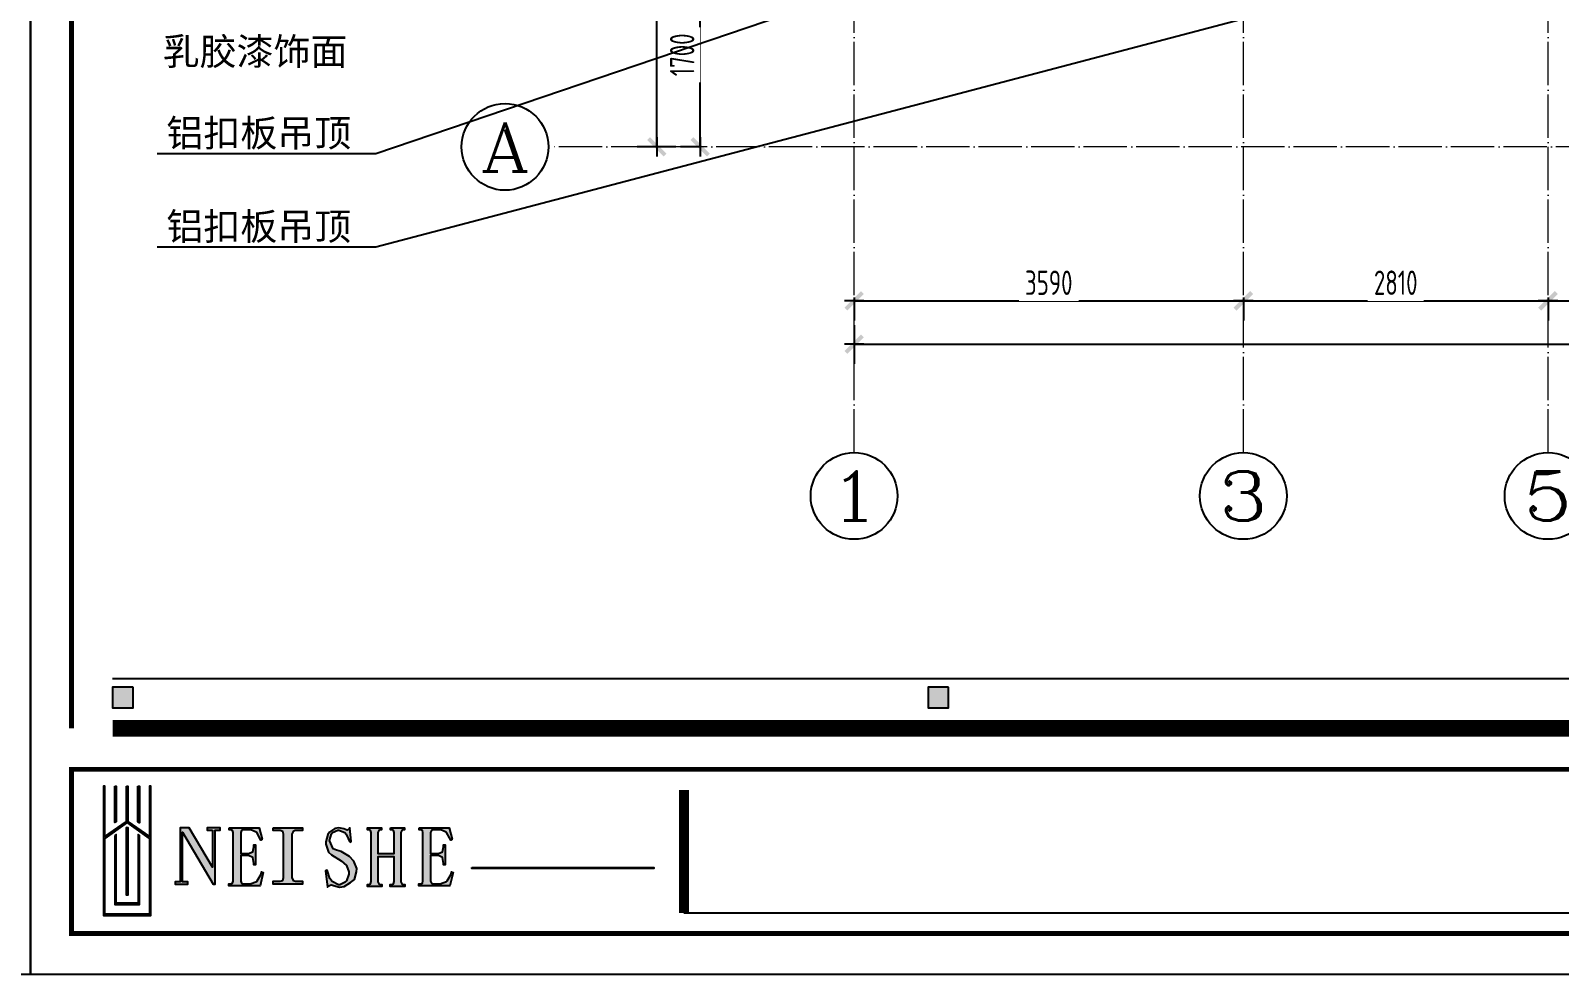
# Model space of a CAD drawing. Header units: inches. Extents: x -50945 to 250244, y -404780 to 18493.
# Drawn here: x 154891 to 168992, y -292400 to -283694 of the extents above; entities that cross this region are included whole.
import ezdxf
from ezdxf.enums import TextEntityAlignment as Align

# ---------------------------------------------------------------- set-up
doc = ezdxf.new("R2010")
doc.units = ezdxf.units.IN
doc.header["$MEASUREMENT"] = 0
doc.linetypes.add('DOTE', pattern=[2.42, 2, -0.2, 0.02, -0.2])
for name, color, linetype in [('15开关布置图-YJ', 2, 'Continuous'), ('AXIS', 1, 'Continuous'), ('AXIS_TEXT', 7, 'Continuous'), ('A图框', 7, 'Continuous'), ('D-ARCHI', 250, 'Continuous'), ('外标注', 50, 'Continuous')]:
    doc.layers.add(name, color=color, linetype=linetype)
doc.layers.add('天棚材质标注', color=2, linetype='Continuous', lineweight=5)
doc.styles.add('_TCH_AXIS', font='COMPLEX', dxfattribs={"bigfont": 'GBCBIG'})
doc.styles.add('COMPLEX', font='COMPLEX')
doc.styles.add('HBA-DIMT', font='ARCHS.SHX', dxfattribs={"width": 0.8})
doc.styles.get("Standard").update_dxf_attribs({"font": 'Arial.ttf'})
doc.dimstyles.new('HBA_40', dxfattribs={"dimscale": 50, "dimtxt": 2.5, "dimasz": 0.1, "dimexe": 2, "dimexo": 2.5, "dimgap": 0.6, "dimtad": 1, "dimdec": 0, "dimrnd": 5, "dimzin": 0, "dimtxsty": 'HBA-DIMT', "dimblk": 'HBA_DIMENSION_TICK', "dimblk1": 'HBA_DIMENSION_TICK', "dimblk2": 'HBA_DIMENSION_TICK', "dimcen": 0.125, "dimclrd": 44, "dimclre": 44, "dimclrt": 2, "dimadec": 0, "dimazin": 0, "dimtfac": 1, "dimtdec": 0, "dimtix": 1, "dimtmove": 1, "dimatfit": 3, "dimldrblk": 'HBA_Leader_Dot', "dimfxl": 0, "dimtvp": 1, "dimtfill": 1, "dimtolj": 1, "dimtzin": 0, "dimarcsym": 0})

# ---------------------------------------------------------------- blocks, each defined once
blk = doc.blocks.new('gegwe')
h = blk.add_hatch(color=9)
h.paths.add_polyline_path([(189652, -49616), (189652, -49028), (189629, -49028), (189629, -49617), (189269, -49867), (189269, -49028), (189267, -49028), (189246, -49028), (189246, -51182), (190039, -51182), (190039, -49027), (190014, -49027), (190014, -49865), (190014, -49868)])
h.paths.add_polyline_path([(190014, -49898), (190014, -51161), (189269, -51161), (189269, -49898), (189642, -49636)], flags=16)
h.paths.add_polyline_path([(189641, -49706), (189653, -49716), (189653, -50844), (189629, -50844), (189629, -49716)], flags=0)
h.paths.add_polyline_path([(189825, -49834), (189847, -49852), (189847, -51000), (189439, -51000), (189439, -49849), (189461, -49834), (189461, -50979), (189825, -50979)], flags=0)
h.paths.add_polyline_path([(189439, -49636), (189459, -49620), (189459, -49028), (189439, -49028)], flags=17)
h.paths.add_polyline_path([(189822, -49620), (189847, -49637), (189847, -49027), (189822, -49027)])
at = {"color": 9}
for points in [[(189267, -49028), (189246, -49028), (189246, -51182), (190039, -51182), (190039, -49027), (190014, -49027), (190014, -49865), (190014, -49868)], [(189269, -49867), (189269, -49028), (189267, -49028)], [(189269, -49867), (189629, -49617), (189629, -49028)], [(189439, -49028), (189459, -49028), (189459, -49620), (189439, -49636), (189439, -49028)], [(189629, -49028), (189650, -49028), (189652, -49028), (189652, -49616), (190014, -49868)], [(190014, -49898), (189642, -49636), (189269, -49898)], [(190014, -49898), (190014, -51161), (189269, -51161), (189269, -49898)], [(189439, -49849), (189439, -51000), (189847, -51000), (189847, -49852), (189825, -49834), (189825, -50979), (189461, -50979), (189461, -49834), (189461, -49834), (189439, -49849)], [(189641, -49706), (189653, -49716), (189653, -50844), (189629, -50844), (189629, -49716), (189641, -49706)]]:
    blk.add_lwpolyline(points, dxfattribs=at)
blk.add_lwpolyline([(189822, -49027), (189842, -49027), (189847, -49027), (189847, -49637), (189822, -49620), (189822, -49027)], close=True, dxfattribs=at)
blk = doc.blocks.new('gegeg')
at = {"layer": 'A图框'}
h = blk.add_hatch(color=256, dxfattribs=at)
h.dxf.hatch_style = 1
h.paths.add_polyline_path([(133887, -57733), (134062, -57733), (134062, -57558), (133887, -57558)])
h = blk.add_hatch(color=256, dxfattribs=at)
h.dxf.hatch_style = 1
h.paths.add_polyline_path([(140844, -57733), (141019, -57733), (141019, -57558), (140844, -57558)])
for points in [[(134739, -58777), (134739, -59093), (134540, -58756), (134463, -58756), (134463, -59217), (134420, -59217), (134420, -59237), (134529, -59237), (134529, -59217), (134483, -59217), (134483, -58794), (134745, -59237), (134761, -59237), (134761, -58777), (134804, -58777), (134804, -58756), (134693, -58756), (134693, -58777)], [(134914, -59212), (134909, -59229), (134893, -59235), (134879, -59235), (134879, -59253), (135145, -59253), (135170, -59139), (135158, -59133), (135153, -59151), (135121, -59209), (135116, -59214), (135061, -59235), (135000, -59235), (134986, -59229), (134980, -59212), (134980, -58994), (135047, -58994), (135082, -59011), (135091, -59061), (135091, -59073), (135105, -59073), (135105, -58901), (135091, -58901), (135091, -58919), (135082, -58962), (135047, -58977), (134980, -58977), (134980, -58796), (134986, -58779), (135000, -58774), (135065, -58773), (135114, -58794), (135151, -58861), (135163, -58855), (135137, -58756), (134881, -58756), (134881, -58773), (134893, -58773), (134909, -58779), (134914, -58797)], [(135417, -58811), (135426, -58787), (135445, -58779), (135506, -58779), (135506, -58756), (135256, -58756), (135256, -58779), (135317, -58779), (135338, -58787), (135344, -58810), (135344, -59182), (135339, -59205), (135316, -59213), (135256, -59213), (135256, -59237), (135506, -59237), (135506, -59213), (135446, -59213), (135427, -59206), (135417, -59182)], [(135837, -59038), (135882, -59078), (135903, -59132), (135902, -59152), (135881, -59208), (135872, -59220), (135825, -59243), (135813, -59242), (135761, -59214), (135741, -59189), (135716, -59118), (135702, -59123), (135721, -59263), (135737, -59248), (135751, -59243), (135823, -59263), (135863, -59257), (135916, -59223), (135949, -59199), (135968, -59131), (135971, -59105), (135945, -59040), (135909, -59002), (135837, -58960), (135798, -58947), (135768, -58935), (135738, -58864), (135753, -58809), (135762, -58797), (135809, -58778), (135816, -58777), (135869, -58797), (135880, -58811), (135910, -58880), (135922, -58873), (135912, -58756), (135903, -58771), (135889, -58777), (135860, -58765), (135816, -58756), (135782, -58762), (135736, -58794), (135724, -58813), (135707, -58877), (135707, -58896), (135730, -58964), (135755, -58986)], [(136289, -59003), (136289, -59216), (136284, -59234), (136268, -59240), (136256, -59240), (136256, -59258), (136379, -59258), (136379, -59240), (136367, -59240), (136353, -59234), (136346, -59218), (136346, -58797), (136353, -58780), (136367, -58774), (136377, -58774), (136377, -58756), (136258, -58756), (136258, -58774), (136268, -58774), (136284, -58780), (136289, -58797), (136289, -58975), (136150, -58975), (136150, -58797), (136157, -58780), (136172, -58774), (136180, -58774), (136180, -58756), (136062, -58756), (136062, -58774), (136072, -58774), (136088, -58780), (136093, -58797), (136093, -59216), (136088, -59234), (136072, -59240), (136060, -59240), (136060, -59258), (136183, -59258), (136183, -59240), (136171, -59240), (136157, -59235), (136150, -59217), (136150, -59003)], [(136534, -59212), (136530, -59229), (136514, -59235), (136499, -59235), (136499, -59253), (136765, -59253), (136791, -59139), (136779, -59133), (136774, -59151), (136742, -59209), (136736, -59214), (136681, -59235), (136621, -59235), (136607, -59229), (136600, -59212), (136600, -58994), (136667, -58994), (136702, -59011), (136711, -59061), (136711, -59073), (136725, -59073), (136725, -58901), (136711, -58901), (136711, -58919), (136702, -58962), (136668, -58977), (136600, -58977), (136600, -58796), (136606, -58779), (136620, -58774), (136686, -58773), (136734, -58794), (136771, -58861), (136783, -58855), (136758, -58756), (136502, -58756), (136502, -58773), (136513, -58773), (136530, -58779), (136534, -58797)], [(138503, -59104), (138503, -59096), (136951, -59096), (136951, -59104)]]:
    blk.add_hatch(color=256, dxfattribs=at).paths.add_polyline_path(points)
for p, q in [((133887, -57482), (161887, -57482)), ((138761, -59483), (146834, -59483))]:
    blk.add_line(p, q, dxfattribs=at)
for points in [[(162587, -39218), (162587, -60008), (133187, -60008), (133187, -39218)], [(134062, -57558), (133887, -57558), (133887, -57733), (134062, -57733)], [(141019, -57558), (140844, -57558), (140844, -57733), (141019, -57733)], [(134739, -58777), (134739, -59093), (134540, -58756), (134463, -58756), (134463, -59217), (134420, -59217), (134420, -59237), (134529, -59237), (134529, -59217), (134483, -59217), (134483, -58794), (134745, -59237), (134761, -59237), (134761, -58777), (134804, -58777), (134804, -58756), (134693, -58756), (134693, -58777), (134739, -58777)], [(135256, -58756), (135506, -58756), (135506, -58779), (135445, -58779), (135426, -58787), (135417, -58811), (135417, -59182), (135427, -59206), (135446, -59213), (135506, -59213), (135506, -59237), (135256, -59237), (135256, -59213), (135316, -59213), (135339, -59205), (135344, -59182), (135344, -58810), (135338, -58787), (135317, -58779), (135256, -58779), (135256, -58756)], [(136951, -59096), (138503, -59096), (138503, -59104), (136951, -59104)]]:
    blk.add_lwpolyline(points, close=True, dxfattribs=at)
for points, const_width in [([(133537, -57908), (133537, -42755)], 42), ([(161887, -57908), (133887, -57908)], 140), ([(138761, -58433), (138761, -59483)], 84)]:
    blk.add_lwpolyline(points, dxfattribs=dict(at, const_width=const_width))
at = {"layer": 'A图框', "const_width": 42}
blk.add_lwpolyline([(133537, -58258), (162237, -58258), (162237, -59658), (133537, -59658)], close=True, dxfattribs=at)
at = {"layer": 'A图框'}
for points in [[(134882, -58756), (135137, -58756), (135163, -58855), (135151, -58861), (135116, -58798), (135112, -58793), (135065, -58773), (135000, -58774), (134986, -58779), (134980, -58796), (134980, -58977), (135047, -58977), (135082, -58962), (135091, -58919), (135091, -58901), (135105, -58901), (135105, -59073), (135091, -59073), (135091, -59061), (135082, -59011), (135047, -58994), (134980, -58994), (134980, -59212), (134986, -59229), (135000, -59235), (135061, -59235), (135116, -59214), (135121, -59209), (135153, -59151), (135158, -59133), (135170, -59139), (135145, -59253), (134879, -59253), (134879, -59235), (134893, -59235), (134909, -59229), (134914, -59212), (134914, -58797), (134909, -58779), (134893, -58773), (134881, -58773), (134881, -58756)], [(135910, -58880), (135922, -58873), (135912, -58756), (135903, -58771), (135889, -58777), (135860, -58765), (135816, -58756), (135782, -58762), (135736, -58794), (135724, -58813), (135707, -58877), (135707, -58896), (135730, -58964), (135755, -58986), (135837, -59038), (135882, -59078), (135903, -59132), (135902, -59152), (135881, -59208), (135872, -59220), (135825, -59243), (135813, -59242), (135761, -59214), (135741, -59189), (135716, -59118), (135702, -59123), (135721, -59263), (135737, -59248), (135751, -59243), (135823, -59263), (135863, -59257), (135916, -59223), (135949, -59199), (135968, -59131), (135971, -59105), (135945, -59040), (135909, -59002), (135837, -58960), (135798, -58947), (135768, -58935), (135738, -58864), (135753, -58809), (135762, -58797), (135809, -58778), (135816, -58777), (135869, -58797), (135880, -58811), (135910, -58880)], [(136258, -58756), (136377, -58756), (136377, -58774), (136367, -58774), (136353, -58780), (136346, -58797), (136346, -59218), (136353, -59234), (136367, -59240), (136379, -59240), (136379, -59258), (136256, -59258), (136256, -59240), (136268, -59240), (136284, -59234), (136289, -59216), (136289, -59003), (136150, -59003), (136150, -59217), (136157, -59235), (136171, -59240), (136183, -59240), (136183, -59258), (136060, -59258), (136060, -59240), (136072, -59240), (136088, -59234), (136093, -59216), (136093, -58797), (136088, -58780), (136072, -58774), (136062, -58774), (136062, -58756), (136180, -58756), (136180, -58774), (136172, -58774), (136157, -58780), (136150, -58797), (136150, -58975), (136289, -58975), (136289, -58797), (136284, -58780), (136268, -58774), (136258, -58774), (136258, -58756)], [(136502, -58756), (136758, -58756), (136783, -58855), (136771, -58861), (136736, -58798), (136732, -58793), (136686, -58773), (136620, -58774), (136606, -58779), (136600, -58796), (136600, -58977), (136668, -58977), (136702, -58962), (136711, -58919), (136711, -58901), (136725, -58901), (136725, -59073), (136711, -59073), (136711, -59061), (136702, -59011), (136667, -58994), (136600, -58994), (136600, -59212), (136607, -59229), (136621, -59235), (136681, -59235), (136736, -59214), (136742, -59209), (136774, -59151), (136779, -59133), (136791, -59139), (136765, -59253), (136499, -59253), (136499, -59235), (136514, -59235), (136530, -59229), (136534, -59212), (136534, -58797), (136530, -58779), (136513, -58773), (136502, -58773), (136502, -58756)]]:
    blk.add_lwpolyline(points, dxfattribs=at)
at = {"layer": '15开关布置图-YJ', "color": 2, "xscale": 0.5119999999988067, "yscale": 0.5119999999988067, "zscale": 0.5119999999988067}
blk.add_blockref('gegwe', (36914, -33299), dxfattribs=at)
blk = doc.blocks.new('HBA_DIMENSION_TICK')
at = {"color": 0, "linetype": 'ByBlock'}
for p, q in [((-10, 0), (0, 0)), ((0, 0), (10, 0))]:
    blk.add_line(p, q, dxfattribs=at)
at = {"color": 50, "linetype": 'ByBlock'}
blk.add_solid([(-10, -7), (-7, -10), (7, 10), (10, 7)], dxfattribs=at)
blk = doc.blocks.new('*D512')
at = {"layer": 'Defpoints', "color": 0, "transparency": 16777216}
for p in [(162487, -285932), (166077, -285932), (166077, -286187)]:
    blk.add_point(p, dxfattribs=at)
at = {"layer": '外标注', "color": 44, "lineweight": -2, "transparency": 16777216}
for p, q in [((162487, -286157), (162487, -286367)), ((162496, -286187), (166068, -286187)), ((166077, -286157), (166077, -286367))]:
    blk.add_line(p, q, dxfattribs=at)
at = {"layer": '外标注', "color": 44, "lineweight": -2, "transparency": 16777216, "xscale": 9, "yscale": 9, "zscale": 9, "rotation": 180}
blk.add_blockref('HBA_DIMENSION_TICK', (162487, -286187), dxfattribs=at)
at = {"layer": '外标注', "color": 44, "lineweight": -2, "transparency": 16777216, "xscale": 9, "yscale": 9, "zscale": 9}
blk.add_blockref('HBA_DIMENSION_TICK', (166077, -286187), dxfattribs=at)
at = {"layer": '外标注', "color": 2, "transparency": 16777216, "insert": (164282, -286020), "char_height": 225, "attachment_point": 5, "style": 'HBA-DIMT', "bg_fill": 3, "box_fill_scale": 1.25, "bg_fill_color": 256, "bg_fill_true_color": 13158600, "bg_fill_transparency": 0}
blk.add_mtext('\\A1;3590', dxfattribs=at)
blk = doc.blocks.new('HBA_Leader_Dot')
at = {"color": 0, "linetype": 'ByBlock'}
blk.add_line((-5, 0), (-10, 0), dxfattribs=at)
at = {"color": 0, "linetype": 'ByBlock', "const_width": 5}
blk.add_lwpolyline([(-2.5, 0, 1), (2.5, 0, 1)], format="xyb", close=True, dxfattribs=at)
blk = doc.blocks.new('*D513')
at = {"layer": 'Defpoints', "color": 0, "transparency": 16777216}
for p in [(166077, -285932), (168887, -285932), (168887, -286187)]:
    blk.add_point(p, dxfattribs=at)
at = {"layer": '外标注', "color": 44, "lineweight": -2, "transparency": 16777216}
for p, q in [((166077, -286157), (166077, -286367)), ((166086, -286187), (168878, -286187)), ((168887, -286157), (168887, -286367))]:
    blk.add_line(p, q, dxfattribs=at)
at = {"layer": '外标注', "color": 44, "lineweight": -2, "transparency": 16777216, "xscale": 9, "yscale": 9, "zscale": 9, "rotation": 180}
blk.add_blockref('HBA_DIMENSION_TICK', (166077, -286187), dxfattribs=at)
at = {"layer": '外标注', "color": 44, "lineweight": -2, "transparency": 16777216, "xscale": 9, "yscale": 9, "zscale": 9}
blk.add_blockref('HBA_DIMENSION_TICK', (168887, -286187), dxfattribs=at)
at = {"layer": '外标注', "color": 2, "transparency": 16777216, "insert": (167482, -286020), "char_height": 225, "attachment_point": 5, "style": 'HBA-DIMT', "bg_fill": 3, "box_fill_scale": 1.25, "bg_fill_color": 256, "bg_fill_true_color": 13158600, "bg_fill_transparency": 0}
blk.add_mtext('\\A1;2810', dxfattribs=at)
blk = doc.blocks.new('*D514')
at = {"layer": 'Defpoints', "color": 0, "transparency": 16777216}
for p in [(168887, -285932), (170207, -285932), (170207, -286187)]:
    blk.add_point(p, dxfattribs=at)
at = {"layer": '外标注', "color": 44, "lineweight": -2, "transparency": 16777216}
for p, q in [((168887, -286157), (168887, -286367)), ((168896, -286187), (170198, -286187)), ((170207, -286157), (170207, -286367))]:
    blk.add_line(p, q, dxfattribs=at)
at = {"layer": '外标注', "color": 44, "lineweight": -2, "transparency": 16777216, "xscale": 9, "yscale": 9, "zscale": 9, "rotation": 180}
blk.add_blockref('HBA_DIMENSION_TICK', (168887, -286187), dxfattribs=at)
at = {"layer": '外标注', "color": 44, "lineweight": -2, "transparency": 16777216, "xscale": 9, "yscale": 9, "zscale": 9}
blk.add_blockref('HBA_DIMENSION_TICK', (170207, -286187), dxfattribs=at)
at = {"layer": '外标注', "color": 2, "transparency": 16777216, "insert": (169547, -286020), "char_height": 225, "attachment_point": 5, "style": 'HBA-DIMT', "bg_fill": 3, "box_fill_scale": 1.25, "bg_fill_color": 256, "bg_fill_true_color": 13158600, "bg_fill_transparency": 0}
blk.add_mtext('\\A1;1320', dxfattribs=at)
blk = doc.blocks.new('*D520')
at = {"layer": 'Defpoints', "color": 0, "transparency": 16777216}
for p in [(162487, -286187), (177187, -286187), (177187, -286587)]:
    blk.add_point(p, dxfattribs=at)
at = {"layer": '外标注', "color": 44, "lineweight": -2, "transparency": 16777216}
for p, q in [((162487, -286412), (162487, -286767)), ((177187, -286412), (177187, -286767)), ((162496, -286587), (177178, -286587))]:
    blk.add_line(p, q, dxfattribs=at)
at = {"layer": '外标注', "color": 44, "lineweight": -2, "transparency": 16777216, "xscale": 9, "yscale": 9, "zscale": 9, "rotation": 180}
blk.add_blockref('HBA_DIMENSION_TICK', (162487, -286587), dxfattribs=at)
at = {"layer": '外标注', "color": 44, "lineweight": -2, "transparency": 16777216, "xscale": 9, "yscale": 9, "zscale": 9}
blk.add_blockref('HBA_DIMENSION_TICK', (177187, -286587), dxfattribs=at)
at = {"layer": '外标注', "color": 2, "transparency": 16777216, "insert": (169837, -286420), "char_height": 225, "attachment_point": 5, "style": 'HBA-DIMT', "bg_fill": 3, "box_fill_scale": 1.25, "bg_fill_color": 256, "bg_fill_true_color": 13158600, "bg_fill_transparency": 0}
blk.add_mtext('\\A1;14700', dxfattribs=at)
blk = doc.blocks.new('*D531')
at = {"layer": 'Defpoints', "color": 0, "transparency": 16777216}
for p in [(161067, -283069), (161268, -283069), (161268, -284767)]:
    blk.add_point(p, dxfattribs=at)
at = {"layer": '外标注', "color": 44, "lineweight": -2, "transparency": 16777216}
for p, q in [((161067, -283069), (160887, -283069)), ((161067, -284758), (161067, -283078)), ((161067, -284767), (160887, -284767))]:
    blk.add_line(p, q, dxfattribs=at)
at = {"layer": '外标注', "color": 44, "lineweight": -2, "transparency": 16777216, "xscale": 9, "yscale": 9, "zscale": 9}
for p, rotation in [((161067, -283069), 90), ((161067, -284767), 270)]:
    blk.add_blockref('HBA_DIMENSION_TICK', p, dxfattribs=dict(at, rotation=rotation))
at = {"layer": '外标注', "color": 2, "transparency": 16777216, "insert": (160901, -283918), "char_height": 225, "attachment_point": 5, "rotation": 90, "style": 'HBA-DIMT', "bg_fill": 3, "box_fill_scale": 1.25, "bg_fill_color": 256, "bg_fill_true_color": 13158600, "bg_fill_transparency": 0}
blk.add_mtext('\\A1;1700', dxfattribs=at)
blk = doc.blocks.new('*D535')
at = {"layer": 'Defpoints', "color": 0, "transparency": 16777216}
for p in [(160667, -275458), (161067, -275458), (161067, -284767)]:
    blk.add_point(p, dxfattribs=at)
at = {"layer": '外标注', "color": 44, "lineweight": -2, "transparency": 16777216}
for p, q in [((160842, -275458), (160487, -275458)), ((160667, -284758), (160667, -275467)), ((160842, -284767), (160487, -284767))]:
    blk.add_line(p, q, dxfattribs=at)
at = {"layer": '外标注', "color": 44, "lineweight": -2, "transparency": 16777216, "xscale": 9, "yscale": 9, "zscale": 9}
for p, rotation in [((160667, -275458), 90), ((160667, -284767), 270)]:
    blk.add_blockref('HBA_DIMENSION_TICK', p, dxfattribs=dict(at, rotation=rotation))
at = {"layer": '外标注', "color": 2, "transparency": 16777216, "insert": (160501, -280113), "char_height": 225, "attachment_point": 5, "rotation": 90, "style": 'HBA-DIMT', "bg_fill": 3, "box_fill_scale": 1.25, "bg_fill_color": 256, "bg_fill_true_color": 13158600, "bg_fill_transparency": 0}
blk.add_mtext('\\A1;9310', dxfattribs=at)
blk = doc.blocks.new('_AXISO')
blk.add_circle((0, 0), 0.5)
at = {"layer": 'AXIS_TEXT', "style": 'COMPLEX', "width": 1.041667}
blk.add_attdef('A', text='', height=0.56, dxfattribs=at).set_placement((-0.25, -0.28), (0.25, -0.28), align=Align.FIT)

msp = doc.modelspace()

# ---------------------------------------------------------------- block references
at = {"layer": '15开关布置图-YJ', "color": 2, "xscale": 1.081091401797356, "yscale": 1.081091401797356, "zscale": 1.081091401797356}
msp.add_blockref('gegeg', (-20880, -227526.41), dxfattribs=at)
at = {"layer": 'AXIS'}
ref = msp.add_blockref('_AXISO', (159267.27, -284766.95), dxfattribs=dict(at, xscale=800, yscale=800, zscale=800))
ref.add_attrib('A', 'A', dxfattribs={"layer": 'AXIS_TEXT', "height": 452.55, "style": '_TCH_AXIS', "width": 1.166667}).set_placement((159041, -284993.23), (159493.54, -284993.23), align=Align.FIT)
ref = msp.add_blockref('_AXISO', (162487.07, -287986.95), dxfattribs=dict(at, xscale=800, yscale=800, zscale=800))
ref.add_attrib('A', '1', dxfattribs={"layer": 'AXIS_TEXT', "height": 452.55, "style": '_TCH_AXIS', "width": 2.333333}).set_placement((162260.79, -288213.23), (162713.34, -288213.23), align=Align.FIT)
ref = msp.add_blockref('_AXISO', (166076.77, -287986.95), dxfattribs=dict(at, xscale=800, yscale=800, zscale=800))
ref.add_attrib('A', '3', dxfattribs={"layer": 'AXIS_TEXT', "height": 452.55, "style": '_TCH_AXIS', "width": 1.5}).set_placement((165850.49, -288213.23), (166303.04, -288213.23), align=Align.FIT)
ref = msp.add_blockref('_AXISO', (168886.77, -287986.95), dxfattribs=dict(at, xscale=800, yscale=800, zscale=800))
ref.add_attrib('A', '5', dxfattribs={"layer": 'AXIS_TEXT', "height": 452.55, "style": '_TCH_AXIS', "width": 1.5}).set_placement((168660.49, -288213.23), (169113.04, -288213.23), align=Align.FIT)

# ---------------------------------------------------------------- texts
at = {"layer": '15开关布置图-YJ', "color": 241}
for s, p in [('乳胶漆饰面', (156109.57, -284011.93)), ('铝扣板吊顶', (156143.9, -284764.28)), ('铝扣板吊顶', (156143.9, -285625.7))]:
    msp.add_text(s, height=250, dxfattribs=at).set_placement(p)

# ---------------------------------------------------------------- dimensions: what is measured, and where the dimension line sits
at = {"layer": '外标注'}
dim = msp.add_linear_dim(base=(161067.07, -283068.62), p1=(161268.23, -284766.95), p2=(161268.23, -283068.62), angle=270, dimstyle='HBA_40', override={"dimscale": 90, "dimfxl": 200, "dimfxlon": 1}, dxfattribs=at)
dim.commit()
dim.dimension.update_dxf_attribs({"geometry": '*D531', "text_midpoint": (160900.57, -283917.79)})
dim = msp.add_linear_dim(base=(166076.77, -286186.95), p1=(162487.07, -285931.91), p2=(166076.77, -285931.91), dimstyle='HBA_40', override={"dimscale": 90, "dimfxl": 200, "dimfxlon": 1}, dxfattribs=at)
dim.commit()
dim.dimension.update_dxf_attribs({"geometry": '*D512', "text_midpoint": (164281.92, -286020.45)})

# ---------------------------------------------------------------- next in the draw order: dimensions: what is measured, and where the dimension line sits
dim = msp.add_linear_dim(base=(160667.07, -275458.38), p1=(161067.07, -284766.95), p2=(161067.07, -275458.38), angle=90, dimstyle='HBA_40', override={"dimscale": 90, "dimfxl": 200, "dimfxlon": 1}, dxfattribs=at)
dim.commit()
dim.dimension.update_dxf_attribs({"geometry": '*D535', "text_midpoint": (160500.57, -280112.66)})
dim = msp.add_linear_dim(base=(168886.77, -286186.95), p1=(166076.77, -285931.91), p2=(168886.77, -285931.91), dimstyle='HBA_40', override={"dimscale": 90, "dimfxl": 200, "dimfxlon": 1}, dxfattribs=at)
dim.commit()
dim.dimension.update_dxf_attribs({"geometry": '*D513', "text_midpoint": (167481.77, -286020.45)})

# ---------------------------------------------------------------- next in the draw order: linework, layer by layer
at = {"layer": 'D-ARCHI', "color": 251, "linetype": 'DOTE', "lineweight": 5, "ltscale": 200}
msp.add_line((180007.07, -284766.95), (159679.81, -284766.95), dxfattribs=at)

# ---------------------------------------------------------------- next in the draw order: dimensions: what is measured, and where the dimension line sits
at = {"layer": '外标注'}
dim = msp.add_linear_dim(base=(170206.77, -286186.95), p1=(168886.77, -285931.91), p2=(170206.77, -285931.91), dimstyle='HBA_40', override={"dimscale": 90, "dimfxl": 200, "dimfxlon": 1}, dxfattribs=at)
dim.commit()
dim.dimension.update_dxf_attribs({"geometry": '*D514', "text_midpoint": (169546.77, -286020.45)})

# ---------------------------------------------------------------- next in the draw order: leaders
at = {"layer": '天棚材质标注', "color": 6}
for points in [[(166666.3, -281911.97), (158075.95, -284831.42), (156058.78, -284831.42)], [(169163.6, -282773.39), (158075.95, -285692.83), (156058.78, -285692.83)]]:
    msp.add_leader(points, dimstyle='HBA_40', override={"dimgap": 0.6, "dimtad": 0}, dxfattribs=at)

# ---------------------------------------------------------------- next in the draw order: dimensions: what is measured, and where the dimension line sits
at = {"layer": '外标注'}
dim = msp.add_linear_dim(base=(177187.07, -286586.95), p1=(162487.07, -286186.95), p2=(177187.07, -286186.95), dimstyle='HBA_40', override={"dimscale": 90, "dimfxl": 200, "dimfxlon": 1}, dxfattribs=at)
dim.commit()
dim.dimension.update_dxf_attribs({"geometry": '*D520', "text_midpoint": (169837.07, -286420.45)})

# ---------------------------------------------------------------- next in the draw order: linework, layer by layer
at = {"layer": 'D-ARCHI', "color": 251, "linetype": 'DOTE', "lineweight": 5, "ltscale": 200}
for p, q in [((162487.07, -287586.95), (162487.07, -272638.38)), ((166076.77, -287586.95), (166076.77, -281258.62)), ((168886.77, -287586.95), (168886.77, -281258.62))]:
    msp.add_line(p, q, dxfattribs=at)

# ---------------------------------------------------------------- next in the draw order: block references
at = {"layer": '15开关布置图-YJ', "color": 2, "xscale": 1.081091401797356, "yscale": 1.081091401797356, "zscale": 1.081091401797356}
msp.add_blockref('gegeg', (10904.09, -227526.41), dxfattribs=at)

doc.saveas('drawing.dxf')
